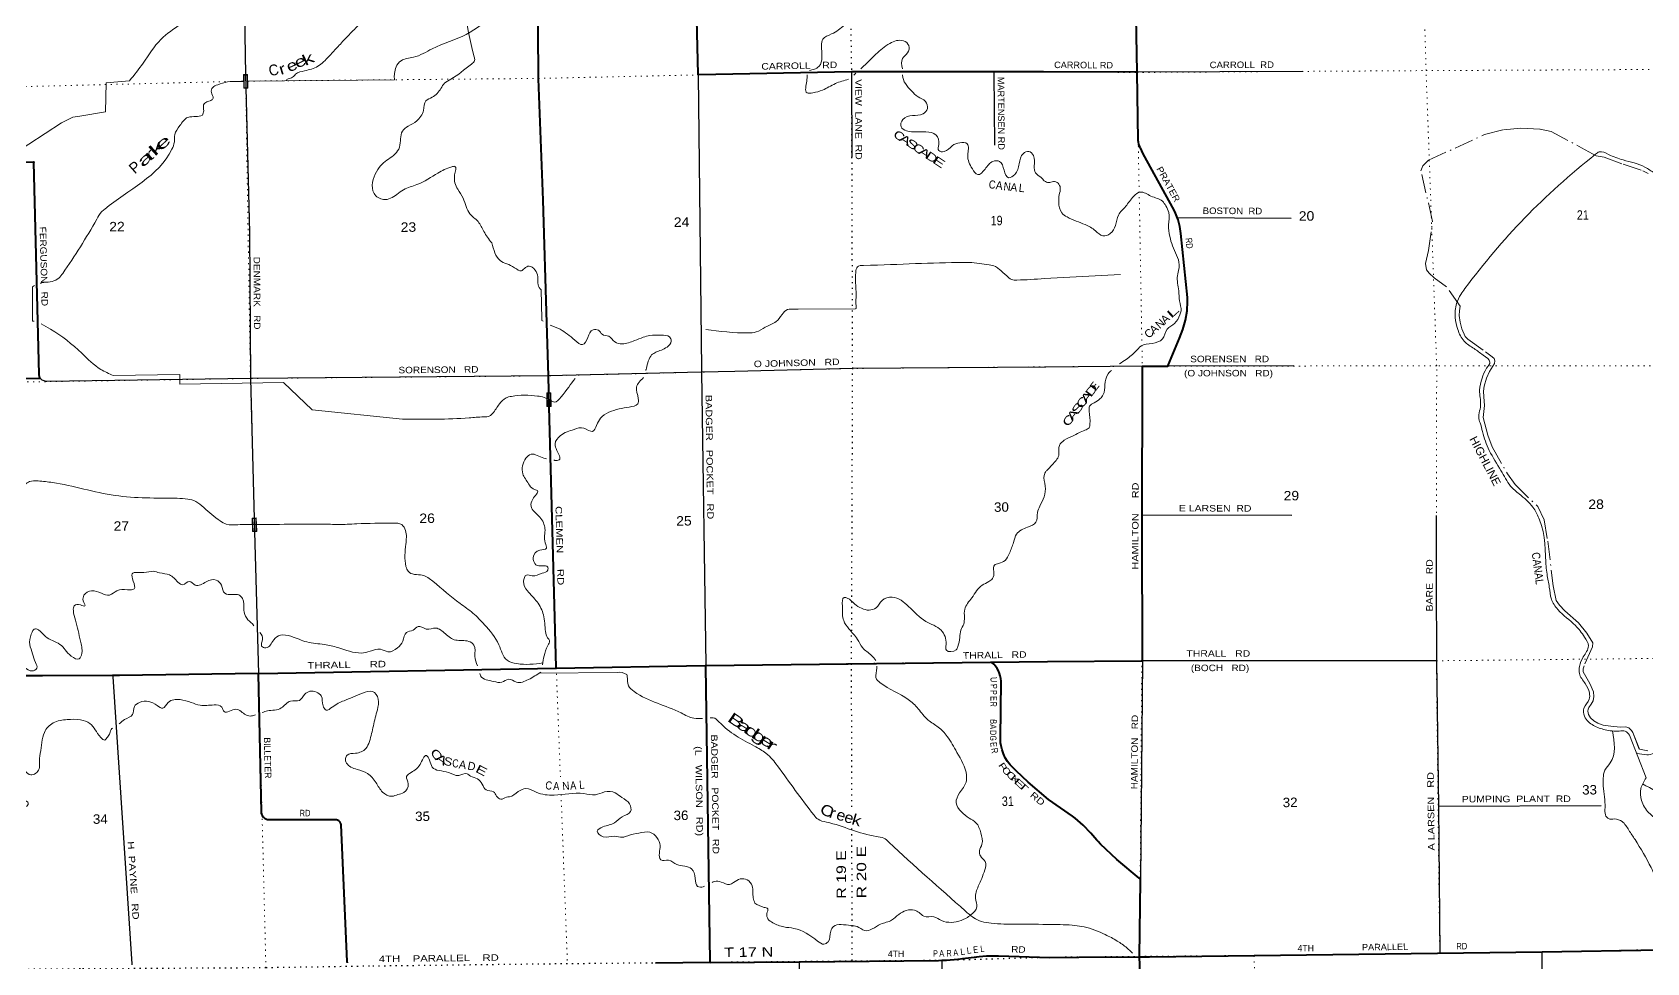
# Model space of a CAD drawing. Header units: feet. Extents: x -6 to 252658, y -374658 to -170635.
# Drawn here: x 138104 to 167890, y -215061 to -197890 of the extents above; entities that cross this region are included whole.
import ezdxf
from ezdxf.enums import TextEntityAlignment as Align

# ---------------------------------------------------------------- set-up
doc = ezdxf.new("R2010")
doc.units = ezdxf.units.FT
doc.header["$LTSCALE"] = 70
doc.linetypes.add('DOT_DASHED', pattern=[7.7, 5, -1.2, 0.3, -1.2])
doc.linetypes.add('DOTTED', pattern=[1.5, 0.3, -1.2])
for name, color, linetype, lineweight in [('26', 7, 'Continuous', 40), ('27', 7, 'Continuous', 13), ('29', 7, 'Continuous', 25), ('30', 7, 'Continuous', 13), ('31', 7, 'Continuous', 13), ('39', 7, 'Continuous', 13), ('44', 7, 'DOT_DASHED', 13), ('6', 7, 'DOTTED', 25), ('61', 7, 'Continuous', 13), ('7', 7, 'DOTTED', 13)]:
    doc.layers.add(name, color=color, linetype=linetype, lineweight=lineweight)
doc.layers.add('41', color=7, linetype='Continuous')

msp = doc.modelspace()

# ---------------------------------------------------------------- linework, layer by layer
at = {"layer": '26'}
msp.add_line((137731.94, -200295.75), (138123.68, -200279.94), dxfattribs=at)
for points in [[(156763.23, -198620.48), (155844.1, -198622.83), (153222.04, -198617.45), (153216.11, -198617.58), (150401.24, -198676.83), (150391.26, -198677.04), (150390.99, -198666.18), (150288.07, -194626.61)], [(158485.75, -198627.5), (158424.56, -195232.56)], [(147640.43, -204799.33), (147625, -204227.24), (147598.64, -203249.5), (147529.71, -200990.63), (147442, -198749.81), (147429.15, -196926.22)], [(158485.75, -198627.5), (158460.97, -198627.6), (156763.23, -198620.48)], [(158586.52, -209489.55), (158586.48, -209466.63), (158582.97, -207061.88), (158585.2, -204052.12), (159057.08, -204049.89), (159269.64, -203536.35), (159333.37, -203373.57), (159379.74, -203205.02), (159408.24, -203032.55), (159418.55, -202858.04), (159417.4, -202783.97), (159297.01, -201605.25), (159277.65, -201475.58), (159244.84, -201348.65), (159198.94, -201225.84), (159174, -201171.99), (158601.35, -200130.5), (158547.86, -200024.75), (158544.05, -200017.56), (158530.04, -199986.42), (158519.37, -199953.99), (158512.14, -199920.63), (158508.44, -199886.69), (158485.75, -198627.5)], [(138123.68, -200279.94), (138126.37, -200280.18), (138128.81, -200281.29), (138131.92, -200283.96), (138133.7, -200287.74), (138134.9, -200292.04)], [(138249.86, -204274.42), (138246.45, -204269.2), (138241.72, -204259.99), (138237.98, -204250.34), (138235.27, -204240.36), (138235.18, -204239.81), (138233.04, -204219.69), (138232.54, -204199.81), (138134.9, -200292.04)], [(136974.67, -209670.31), (136974.47, -209650.76), (136934.58, -205712.08), (136926.84, -204428.68), (136926.71, -204415.31), (136928.02, -204401.09), (136930.8, -204387.08), (136935.04, -204373.45), (136940.67, -204360.32), (136947.65, -204347.86), (136955.9, -204336.2), (136965.31, -204325.46), (136975.8, -204315.77), (136987.24, -204307.22), (136999.52, -204299.92), (137012.48, -204293.94), (137026.01, -204289.35), (137039.94, -204286.2), (137054.12, -204284.52), (138249.86, -204274.42)], [(147770.59, -209625.9), (147770.04, -209605.43), (147640.43, -204799.33)], [(142279.95, -209726.2), (142268.38, -209726.37), (139715.8, -209762.63), (139586.35, -209763.16), (138293.18, -209768.49), (137420.34, -209767.31), (137342.84, -209761.31), (137261.95, -209747.97), (137223.85, -209741.69), (137107.56, -209709.75), (136974.67, -209670.31)], [(142279.95, -209726.2), (142288.38, -209726.05), (147769.35, -209625.92), (147770.59, -209625.9)], [(147770.59, -209625.9), (150519.16, -209577.64), (150529.09, -209577.47)], [(150529.09, -209577.47), (150539.16, -209577.29), (151055.11, -209568.23), (156835.3, -209499.99)], [(150611.36, -215057.62), (150611.02, -215035.21), (150529.31, -209592.34), (150529.09, -209577.47)], [(156855.57, -212045.79), (156480.72, -211725.67), (156255.17, -211518.92), (156201.13, -211467.23), (156146.39, -211409.8), (156097.95, -211346.97), (156056.35, -211279.42), (156022.03, -211207.89), (155995.38, -211133.17), (155976.69, -211056.07), (155968.83, -211004.43), (155967.93, -210916.46), (155976.76, -209867.81), (155972.46, -209817.87), (155962.95, -209768.65), (155948.36, -209720.69), (155928.83, -209674.52), (155904.59, -209630.65), (155875.89, -209589.55), (155843.05, -209551.68), (155806.43, -209517.45), (155804.35, -209515.71)], [(156835.3, -209499.99), (158561.52, -209489.68), (158586.52, -209489.55)], [(143918.27, -215063.89), (143916.66, -215055.32), (143915.96, -215046.63), (143916.17, -215037.92), (143802.45, -212517.85), (143801.4, -212507.6), (143799.28, -212497.52), (143796.13, -212487.72), (143791.96, -212478.3), (143786.84, -212469.37), (143780.81, -212461.02), (143773.94, -212453.35), (143766.3, -212446.44), (143757.98, -212440.36), (143749.08, -212435.19), (143739.68, -212430.98), (143729.9, -212427.77), (143719.83, -212425.6), (143709.59, -212424.5), (143705.89, -212424.37), (142472.97, -212426.81), (142457.6, -212425.12), (142442.49, -212421.84), (142427.8, -212417), (142413.7, -212410.64), (142400.34, -212402.85), (142387.87, -212393.71), (142376.43, -212383.31), (142366.13, -212371.77), (142357.1, -212359.22), (142349.43, -212345.79), (142343.2, -212331.64), (142338.49, -212316.91), (142335.34, -212301.77), (142333.79, -212286.38), (142333.62, -212279.09), (142278.6, -209737.85), (142279.95, -209726.2)], [(158531.83, -214949.97), (158531.66, -214945.49), (158547.92, -213550.21), (158548.23, -213523.49), (158523.21, -213502.28), (158111.32, -213153.05), (157814.8, -212873.99), (157766.56, -212822.66), (157742.42, -212797.87), (157631.63, -212671.66), (157494.25, -212525.12), (157342.3, -212393.75), (157292.64, -212356.45), (156855.57, -212045.79)], [(150611.36, -215057.62), (152251.16, -215042.85), (152273.37, -215042.65), (154824.93, -215016.8), (154882.94, -215016.33), (154970.6, -215015.63), (155180.98, -214997.93), (155275.18, -214982.74), (155530.27, -214948.97), (155571.84, -214943.78), (155709.85, -214932.48), (155928.57, -214933.31), (156874.67, -214962.38)], [(156875.63, -214962.24), (157413.87, -214960.54), (158529.42, -214949.96), (158531.83, -214949.97)], [(158531.83, -214949.97), (158717.95, -214951.07), (165963.74, -214862.57), (168143.45, -214824.42), (169624.15, -214798.51), (170189.18, -214798.24)], [(158855.89, -216377.98), (158823.97, -216350.91), (158762.51, -216286.58), (158708.1, -216216.18), (158661.35, -216140.47), (158653.84, -216126.44), (158610.49, -216008.34), (158577.94, -215880.59), (158559.71, -215695.18), (158531.83, -214949.97)], [(150611.36, -215057.62), (149599.29, -215066.74)]]:
    msp.add_lwpolyline(points, dxfattribs=at)
at = {"layer": '29'}
for p, q in [((161541.57, -198615.6), (158485.97, -198627.5)), ((159236.72, -201310.54), (161326.94, -201322.21)), ((156800.7, -204068.29), (153233.92, -204094.17)), ((158586.3, -204052.49), (156800.7, -204068.29)), ((161382.15, -204048.59), (159057.08, -204049.89)), ((161344.24, -206806.89), (158581.9, -206801.31)), ((164044.92, -212173.04), (167050.8, -212160.94)), ((165953.56, -214863.99), (166011.13, -220330.65))]:
    msp.add_line(p, q, dxfattribs=at)
for points in [[(141966.03, -193312.31), (141965.41, -193335.29), (141991.71, -196015.6), (141993.07, -196091), (142039.51, -198670.06)], [(142039.51, -198670.06), (142114.23, -201584.94), (142127.7, -204278.16), (142127.81, -204282.19), (142206.1, -207105.06)], [(153216.11, -198617.58), (153216.18, -198638.56), (153221.36, -200193.93)], [(155844.1, -198622.83), (155844.25, -198642.71), (155853.91, -199971.08)], [(150391.24, -198676.18), (150391.36, -198681), (150450.91, -204107.37), (150451.73, -204164.41)], [(138374.91, -204335.5), (138356.67, -204333.91), (138338.69, -204330.42), (138321.17, -204325.07), (138304.31, -204317.92), (138288.29, -204309.05), (138273.29, -204298.55), (138250.81, -204275.35), (138249.04, -204273.62)], [(142127.81, -204282.19), (142127.74, -204282.19), (138374.91, -204335.5)], [(150451.73, -204164.41), (147628.86, -204227.2), (147625, -204227.24), (142127.81, -204282.19)], [(153233.92, -204094.17), (151065.31, -204150.76), (150451.73, -204164.41)], [(150451.73, -204164.41), (150528.88, -209563.74), (150529.09, -209577.47), (150529.16, -209582.34)], [(164006.8, -206807.25), (164005.64, -208014.45), (164011.42, -209491.97), (164045.33, -212177), (164073.7, -214884.87)], [(142206.74, -207106.55), (142279.95, -209726.2), (142280.1, -209731.75)], [(164009.47, -209488.51), (158586.52, -209489.55), (158548.14, -213519.17)], [(139586.35, -209763.16), (139587.84, -209785.61), (139940.16, -215078.31), (139942.71, -215100.38)], [(152251.16, -215042.85), (152251.35, -215062.65), (152279.05, -217953.19)], [(154882.94, -215016.33), (154883.41, -215044.11), (154928.49, -217684.29), (154973.75, -220334.95)]]:
    msp.add_lwpolyline(points, dxfattribs=at)
at = {"layer": '31'}
for p, q in [((142077.07, -198670.74), (142080.41, -198920.72)), ((142080.41, -198920.72), (142005.41, -198921.72)), ((142236.24, -206853.54), (142244.56, -207103.4)), ((142244.56, -207103.4), (142169.61, -207105.9))]:
    msp.add_line(p, q, dxfattribs=at)
for points in [[(142005.41, -198921.72), (142002.07, -198671.75), (142077.07, -198670.74)], [(142169.61, -207105.9), (142161.28, -206856.04), (142236.24, -206853.54)]]:
    msp.add_lwpolyline(points, dxfattribs=at)
for points in [[(142013.29, -198913.61), (142010.17, -198679.63), (142069.18, -198678.84), (142072.3, -198912.83)], [(142177.33, -207097.63), (142169.54, -206863.76), (142228.51, -206861.8), (142236.29, -207095.67)]]:
    msp.add_lwpolyline(points, close=True, dxfattribs=at)
at = {"layer": '39'}
for p, q in [((153259.74, -198680.06), (153299.69, -198644.88)), ((141999.94, -198796.22), (141916.66, -198797)), ((158183.16, -202358.44), (156777.09, -202435.62)), ((138142.99, -202560.79), (138105.26, -202585.32)), ((138105.26, -202585.32), (138105.26, -203218.74)), ((147493.33, -202646.05), (147506.47, -203179.48)), ((153294.96, -202990.89), (152233.87, -202999.97)), ((138105.26, -203218.74), (138141.61, -203222.3)), ((147460.8, -209718.33), (148893.14, -209703.37)), ((167572.21, -210858.33), (167877.54, -211648.02))]:
    msp.add_line(p, q, dxfattribs=at)
for points in [[(139898.17, -198783.7), (139465.94, -198824.41), (139453.29, -199357.98), (138983.24, -199439.34), (138854.65, -199458.79), (138644.43, -199563.63), (137738.9, -200154.76), (137612.71, -200212.44), (137609.46, -200264.15)], [(144779.83, -198695.67), (144788.49, -198770.04), (142083.06, -198795.44)], [(139596.82, -204224.45), (140828.63, -204207.34), (140828.63, -204386.98), (142740.23, -204354.35), (143266.59, -204860.19), (144934.51, -205028.1)]]:
    msp.add_lwpolyline(points, dxfattribs=at)
for centre, radius, start, end in [((147539.42, -203191.47), 35.04, 159.99951, 249.9901), ((148934.7, -209938.9), 239.18, 54.22879, 100.00655)]:
    msp.add_arc(centre, radius, start, end, dxfattribs=at)
for points in [[(146102.11, -196157.41), (146091.94, -196213.36), (145964.42, -196337.47), (145747.44, -196371.93), (145647.33, -196421.27), (145601.55, -196470.06), (145542.81, -196432.42), (145504.68, -196442.88), (145495.49, -196527.52), (145433.69, -196584.53), (145325.14, -196595.72), (145283.66, -196672.64), (145286.36, -196739.04), (145224.39, -196779.94), (145188.88, -196848.75), (145141.1, -196899.57), (145034.29, -196884.57), (145011.05, -196973.38), (144959.01, -197000.09), (144849.12, -197077.72), (144774.51, -197062.39), (144716.74, -197119.36), (144691.49, -197208.19), (144631.84, -197279.26), (144535.51, -197304.41), (144433.55, -197369.89), (144390.23, -197462.93), (144201.29, -197680.28), (144045.93, -197836.89), (143892.58, -197993.48), (143725.42, -198176.38), (143576.16, -198338.96), (143372.72, -198516.2), (143128.09, -198601.27), (142959.71, -198665.41), (142905.92, -198718.31), (142827.73, -198747.3), (142801.72, -198761.66), (142789.91, -198787.95)], [(145585.67, -196147.01), (145650.96, -196185.72), (145681.37, -196207.55), (145796.39, -196238.56), (145858.17, -196376.82), (145948.52, -197142.83), (146052.48, -197469.86), (146256.59, -198341.38), (146265.34, -198409.73), (146205.66, -198476.78), (145826.18, -198756.49), (145708.21, -198830.18), (145642.78, -198925.47), (145481.44, -199088.18), (145367.45, -199157.8), (145320.93, -199331.4), (145196.15, -199525.93), (145038.18, -199624.19), (144932.45, -199713.86), (144879.11, -200008.31), (144793.91, -200138.02), (144558.34, -200321.63), (144455.15, -200463.61), (144382.7, -200659.62), (144408.93, -200862.66), (144585.17, -200977.58), (144831.72, -200882.43), (144955.6, -200796.6), (145200.13, -200701.47), (145588.34, -200488.1), (145842.72, -200372.74), (145898.98, -200364.1), (145896.56, -200521.14), (145953.6, -200786.26), (146051.92, -200954.33), (146177.6, -201240.89), (146327.98, -201384.26), (146434.48, -201566.34), (146579.48, -201774.19)], [(141941.09, -196659.54), (141855.45, -196748.42), (141402.62, -197332.85), (141257.12, -197469.23), (141069.03, -197573.84), (140841.3, -197737.24), (140475.97, -198022.84), (140150.41, -198459.01), (139898.17, -198783.7)], [(147476.47, -196769.37), (147272.58, -196941.9), (146924.85, -197374.27), (146657.14, -197564.25), (146111.5, -197928.21), (145484.37, -198194.38), (145135.83, -198350.98), (144907.09, -198415.75), (144815.66, -198527.41), (144788.77, -198652.5), (144779.83, -198695.67)], [(153088.51, -197761.3), (152850.68, -197920.78), (152688.69, -198019.08), (152665.76, -198138.08), (152617.33, -198519.04), (152533.36, -198572.25), (152444.45, -198595.56)], [(153390.19, -198565.2), (153408.48, -198549.09), (153667.48, -198294.78), (153925.02, -198094.84), (154176.08, -198047.95), (154275.58, -198135.49), (154252.8, -198268.59), (154159.32, -198376.24), (154156.44, -198561.87)], [(172891.73, -199206.93), (172707.51, -199287.65), (172594.23, -199240.68), (172457.77, -199107.4), (172336.46, -199062.54), (172170.29, -199137.01), (172065.73, -199146.31), (171954.46, -199099.31), (171303.39, -198686.25), (171123.47, -198621.95), (170946.49, -198634.13), (170784.74, -198742.78), (170631.82, -198915.75), (170416.34, -199075.38), (170071.82, -199216.41), (169956.1, -199302.36), (169864.96, -199424.26), (169772.16, -199574.37), (169702.8, -199665.81), (169628.81, -199706.96), (168576.35, -200065.85), (168482.7, -200145.49), (168457.76, -200248.48), (168397.37, -200416.33), (168309.61, -200483.82), (168189.1, -200505.39), (168033.79, -200479.06), (167857.47, -200378.47), (167455.33, -200246.35), (167184.39, -200144.88), (167012.75, -200098.6), (166946.81, -200139.66), (164536.9, -202620.9), (164461.7, -202728.52), (164381.18, -202896.6), (164358.1, -203154.61), (164405.02, -203375.54), (164520.33, -203591.63), (164707.15, -203728.33), (164871.64, -203849.2), (164997.96, -203976.56), (164936.92, -204090.04), (164852.57, -204274.28), (164804.88, -204494.33), (164824.3, -204771.96), (164799.45, -205050.13), (164816.1, -205096.24), (164860.32, -205258.81), (164985.26, -205607.68), (165201.06, -205979.62), (165379.58, -206263.41), (165536.33, -206410.55), (165790.86, -206655.17), (165899.96, -206857.24), (165949.88, -206991.55), (166051.23, -207892.41), (166092.31, -208129.52), (166131.16, -208348.53), (166250.23, -208542.42), (166573.79, -208836.57), (166743.41, -209049.99), (166813.82, -209214.26), (166719.62, -209416.74), (166649.26, -209592.76), (166646.78, -209721.65), (166755.71, -209909.63), (166832.25, -210081.88), (166827.61, -210198.72), (166730.94, -210362.97), (166740.77, -210511.85), (166907.87, -210683.02), (167122.17, -210761.01), (167382.13, -210786.1), (167492.85, -210786.79), (167572.21, -210858.33)], [(141916.66, -198797), (141707.46, -198805.21), (141524.9, -198859.44), (141432.86, -198910.71), (141407.63, -199001.56), (141442.88, -199103.86), (141401.08, -199148.57), (141326.9, -199175.51), (141265.08, -199230.5), (141266.17, -199337.18), (141244.91, -199421.94)], [(152402.87, -198676.29), (152392.73, -198791.1), (152398.95, -199006.43), (152503.6, -199007.36), (152684.2, -198957.17), (152920.43, -198837.97), (153162.69, -198757.57)], [(154160.43, -198675.69), (154160.46, -198684.22), (154324.39, -198972.39), (154446.23, -199079.82), (154581.95, -199166.99), (154619.51, -199297.44), (154540.01, -199394.89), (154341.12, -199427.15), (154166.81, -199501.42), (154131.97, -199636.65), (154235.33, -199708.05), (154591.7, -199726.5), (154777.45, -199786.97), (154827.51, -199959.57), (154828.69, -200074.3), (154927.47, -200091.39), (155075.29, -199985.18), (155217.57, -199927.35), (155350.6, -199948.11), (155362.82, -200159.35), (155447.91, -200412.1), (155547.6, -200517.75), (155681.4, -200417.73), (155828.83, -200273.28), (155949.56, -200272.03), (156033.74, -200436.22), (156117.66, -200574.25), (156229.74, -200514.71), (156312.25, -200318.6), (156388.75, -200124.56), (156489, -200089.3), (156576.31, -200164.89), (156590.36, -200357.99), (156613.81, -200486.58), (156719.32, -200572.04), (156773.65, -200633.54)], [(141244.91, -199421.94), (141122.39, -199445.36), (140973.64, -199460.99), (140826.29, -199613.49), (140731.4, -199779.54), (140724.71, -199912.46), (140679.83, -200049.81), (139439.45, -201151.68), (139381.63, -201204.62), (139292.47, -201340.41), (138664.79, -202339.32), (138593.24, -202426.62), (138471.11, -202488.27), (138316.37, -202507.99), (138249.9, -202521.6)], [(156777.49, -200636.1), (156852.5, -200662.81), (156942.85, -200643.61), (157029.78, -200674.79), (157071.09, -200762.89), (157050.47, -200889.99), (157042.02, -201025), (157098.72, -201221.65), (157196.23, -201297), (157530.07, -201440), (157720.65, -201554.51), (157854.61, -201647.55), (157993, -201605.63), (158087.84, -201457.51), (158141.91, -201265.58), (158276.81, -201100.87), (158421.59, -200919.94), (158545.43, -200839.93), (158743.55, -200912.07), (158954.04, -201008.22), (159019.81, -201095), (159071.29, -201218.25), (159067.97, -201445.82), (159090.65, -201658.98), (159141.04, -201833.56), (159217.23, -202002.17), (159264.23, -202180.78), (159259.53, -202255.99), (159232.15, -202382.17), (159235.8, -202519.04), (159255.62, -202661.77), (159269.91, -202846.84), (159298.29, -203031.75), (159278.33, -203102.05), (159178.27, -203262.73), (159042.69, -203371.06), (158954.24, -203549.31), (158768.04, -203632.07), (158559.28, -203680.88), (158465.8, -203774.61), (158284.44, -203925.78), (158160.9, -204008.79)], [(146579.48, -201774.19), (146735.76, -202100.68), (147002.76, -202234.8), (147128.13, -202293.89), (147183.99, -202247.01), (147272.09, -202203.83), (147377.44, -202273.19), (147431.08, -202401.46), (147434.61, -202550.39), (147493.33, -202646.05)], [(153285.98, -202990.97), (153294.96, -202990.89), (153303.04, -202938.38), (153303.04, -202792.96), (153296.09, -202314.52), (153327.3, -202217.57), (153439.73, -202192.25), (155290.49, -202136.84), (155393.13, -202137.79), (155757.81, -202182.32), (155872.81, -202211.32), (155943.77, -202262.93), (156081.87, -202386.3), (156169.07, -202451.82), (156267.79, -202462.88), (156777.09, -202435.62)], [(150532.1, -203375.94), (151309.36, -203438.22), (151462.11, -203420.53), (151628.25, -203334.26), (151826.4, -203229.55), (151937.76, -203099.56), (152037.44, -203007.95), (152180.24, -203000.43), (152233.87, -202999.97)], [(138265.86, -203273.39), (138441.89, -203368.24), (139015.93, -203813.2), (139369.12, -204111.49), (139596.82, -204224.45)], [(147659.18, -203297.75), (147841.45, -203371.49), (148115.19, -203573.98), (148254.85, -203653.05), (148352.1, -203521.2), (148451.29, -203381.28), (148549.98, -203390.32), (148617.14, -203464.1), (148742.29, -203501.05), (148849.96, -203600.58), (148987.19, -203639.42), (149216, -203580.69), (149376.35, -203518.64), (149498.73, -203483.15), (149703.97, -203481.02), (149859.23, -203511.62), (149892.23, -203589.78), (149814.87, -203699.29), (149610.58, -203794), (149469.37, -203956.5), (149423.58, -204121.93), (149424.29, -204111.96)], [(147674.89, -204688.6), (147732.43, -204713.26), (147862.27, -204619.32), (148117.08, -204277.55)], [(149381.57, -204262.18), (149250.93, -204437.85), (149285.3, -204650.87), (149274.22, -204747.61), (149117.85, -204805.59), (148931.08, -204841.75), (148586.68, -205010.38), (148515.61, -205143.98), (148440.28, -205255.47), (148282.7, -205194.7), (148099.82, -205218.74), (147849.44, -205332.05), (147748.39, -205486.08), (147781.82, -205606.51), (147823.85, -205781.21), (147743.45, -205790.09), (147728.72, -205787.19)], [(158012.15, -204129.2), (157951.49, -204193.53), (157893.54, -204397.59), (157861.47, -204577.17), (157805.99, -204650.32), (157696.21, -204728.15), (157610.39, -204789.58), (157603.43, -204880.27), (157618.39, -205121.72), (157601.07, -205188.37), (157525.15, -205235.59), (157304.92, -205334.87), (157144.9, -205419.33), (157053.46, -205515.06), (157042.29, -205591.7), (157041.58, -205700.44), (156994.34, -205789.6), (156922.85, -205871), (156813.18, -205985.61)], [(144934.51, -205028.1), (146163.8, -205005.3), (146431.27, -204988.43), (146545.79, -204971.14), (146595.64, -204926.34), (146724.62, -204747.86), (146844.23, -204637.92), (146944.55, -204608.7), (147427.45, -204603.7), (147548.45, -204628.61), (147674.89, -204688.6)], [(147592.46, -205760.31), (147539.8, -205749.93), (147305.63, -205677.88), (147211.78, -205749.3), (147154.35, -206035.74), (147260.89, -206221.84), (147346.39, -206317.58), (147423.18, -206348.99), (147336.25, -206506.9), (147305.38, -206636.05), (147468.45, -206839.69), (147563.16, -207050.07), (147567.85, -207311.71), (147589.01, -207412.14), (147468.63, -207447.61), (147347.27, -207583.73), (147396.92, -207716.07), (147513.85, -207737.01), (147612.69, -207760.14), (147613.27, -207816.49), (147511.23, -207873.92), (147328.58, -207920.09), (147221.79, -207907.11), (147168.64, -208022.4), (147238.86, -208198.81), (147418.01, -208400.27), (147535.17, -208640.61), (147572.55, -208950.22), (147611.95, -209064.55), (147646.67, -209114.52), (147613.44, -209209.47), (147546.96, -209399.38), (147516.2, -209562.62)], [(156806.48, -205992.29), (156771.53, -206066.93), (156791.66, -206263.99), (156771.56, -206463.48), (156690.82, -206635.42), (156651.77, -206752.58), (156619.4, -206932.07), (156467.38, -207022.22), (156265.46, -207151.13), (156206.66, -207304.72), (156132.24, -207504.78), (156051.08, -207636.46), (155930.91, -207692.06), (155854.76, -207723.04), (155843.88, -207839.91), (155819.09, -207973.02), (155753.24, -208028.05), (155627.16, -208095.79), (155438.34, -208325.21), (155307.7, -208537.93), (155301.22, -208690.98), (155288.35, -208809.88), (155237.17, -208921.12), (155216.43, -209058.22), (155182.29, -209225.44), (155148.7, -209284.25), (154969.58, -209292.65), (154963.98, -209186.23), (154870.94, -208922.91), (154591.58, -208760.74), (154272.86, -208488.26), (153971.25, -208314.24), (153782.73, -208376.59), (153671.41, -208510.6), (153543.07, -208554.2), (153403.86, -208519.41), (153278.31, -208442.2), (153140.33, -208330.91), (153083.89, -208321.43), (153049.28, -208478.8), (153074.17, -208748.28), (153170.28, -208898.26), (153329.25, -209093.88), (153423.37, -209245.89), (153587.85, -209391.13), (153669.16, -209483.76)], [(137329.41, -207056.3), (137392.96, -207054.81), (137431.09, -207044.35), (137464.8, -206995.69), (137856.87, -206373.64), (137974.17, -206233.53), (138052.12, -206182.4), (138210.98, -206170.69), (138476.9, -206200.14), (139630.38, -206437.79), (140775.93, -206490.34), (140975.29, -206504.38), (141120.64, -206549.17), (141266.68, -206662.4), (141571.03, -206906.84), (141682.31, -206966.07), (141895.74, -206977.95), (142242.34, -206976.4)], [(142240.96, -206976.41), (143604.5, -206970.31), (143912.45, -206970.31), (144091.01, -206961.24), (144767.01, -206948.2), (144920.22, -206974.79), (144989.75, -207082.78), (144995.63, -207337.07), (144998.55, -207746.97), (145037.71, -207837.14), (145153, -207894.33), (145300.05, -207908.91), (145494.38, -208021.63), (145997.65, -208433.1), (146234.9, -208609.8), (146446.36, -208823), (146711.74, -209192.65), (146863.57, -209476.92), (147041.31, -209541.5), (147522.94, -209528.94)], [(142192.92, -208841.84), (142164.01, -208809), (142060.28, -208701.37), (142008.45, -208552.95), (141984.15, -208341.84), (141913.03, -208274.13), (141802.26, -208265.21), (141655.13, -208242.58), (141595.28, -208096.26), (141495.67, -207998.65), (141314.89, -208030.72), (141110.26, -208091.22), (141000.9, -208023.91), (140882.81, -208085.52), (140791.75, -208036.14), (140635.45, -207904.9), (140451.92, -207864.53), (140338.95, -207837.52), (140160.08, -207859.51), (139949.02, -207881.82), (139966.49, -208016.51), (139982.08, -208163.3), (139861.5, -208178.64), (139666.49, -208196.76), (139526.43, -208274.71), (139379.19, -208242.01), (139197.63, -208197.6), (139057.61, -208279.57), (139044.55, -208380.35), (139075.72, -208476.65), (138993.02, -208457.38), (138878.47, -208472.65), (138861.27, -208561.4), (138903.37, -208742.14), (138991.79, -209123.68), (139018.26, -209350.88), (138971.02, -209454.03), (138823.6, -209403.22), (138614.11, -209185.97), (138347.01, -209041.79), (138218.97, -208918.32), (138164.42, -208896.74), (138084.96, -208998.21), (138058.73, -209187.7), (138108.77, -209358.29), (138160.74, -209520.8), (138187.99, -209627.21), (138099.95, -209676.43), (137968.49, -209611.36), (137813.92, -209451.93), (137638.61, -209232.32), (137034.54, -208700.48)], [(167713.94, -211192.16), (167890.57, -211223.01), (168019.04, -211193.29), (168144.56, -211085.07), (168341.31, -211042.45), (169026.62, -211120.86), (169308.34, -211113.47), (169616.21, -211105.77), (169921.81, -211075.95), (170135, -211061.32), (170291.29, -211170.2), (170469.93, -211127.8), (170763.88, -210965.22), (171054.14, -210830.88), (171360.14, -210666.15), (171701.5, -210597.64), (172002.22, -210664.53), (172257.15, -210605.1), (172483.22, -210489.65), (172537.26, -210295.7), (172601.8, -210137.88), (172833.52, -209990.14), (173075.38, -209848.32), (173267.58, -209761.46), (173501.24, -209607.65), (173687.79, -209553.07), (173894.99, -209542.55), (174095.28, -209459.62), (174204.02, -209295.22), (174312.16, -209080.5), (174512.12, -208969.38), (174715.22, -208952.86), (174813.07, -208887.26), (174868.07, -208773.85), (175000.32, -208723.94), (175151.68, -208756.37), (175414.26, -208664.64), (175613.93, -208529.36), (175846.43, -208446.05), (176054.45, -208503.97), (176216.43, -208415.45), (176355.65, -208274.86), (176492.55, -208277.25), (177270.23, -208336.43), (177420, -208405.12), (177557.6, -208465.9), (177842.91, -208422.22), (178060.88, -208302.84)], [(146316.23, -209579.84), (146271.2, -209404.55), (146253.01, -209199.41), (146155.7, -209129.97), (145916, -209106.28), (145725.66, -208991.5), (145547.49, -208884.65), (145372.6, -208902.57), (145221.2, -208855.82), (145129.3, -208921.19), (145009.05, -208968.73), (144940.21, -209124.45), (144842.89, -209250.26), (144664.54, -209322.56), (144527.22, -209275.67), (144336.44, -209313.88), (144175.78, -209345.74), (143742.09, -209243.55), (143491.99, -209187.77), (143171.55, -209140.76), (142876.69, -209037.13), (142681.29, -209017.01), (142557.42, -209104.85), (142414.01, -209249.26), (142335.19, -209215.86), (142354.1, -209096.89), (142304.49, -208968.58), (142303.67, -208967.64)], [(153683.56, -209587.03), (153686.84, -209625.63), (153668.49, -209798.93), (153747.95, -209894.73), (154264.23, -210201.39), (154449.13, -210374.61), (154630.35, -210582.08), (154818.83, -210712.98), (154985.6, -210884.37), (155161.66, -211178.45), (155341.06, -211601.33), (155332.28, -211726.23), (155213.59, -211926.74), (155149.05, -212108.58), (155245.35, -212276.67), (155389.4, -212391.93), (155515.04, -212477.19), (155605.51, -212665.47), (155625.72, -212870.58), (155580.73, -212997.87), (155597.78, -213090.29), (155685.37, -213194.06), (155676.9, -213349.14), (155557.23, -213650.32), (155507.16, -213870.25), (155532.95, -214031.02), (155421.76, -214177.11), (155239.68, -214279.64), (154879.5, -214281.36), (154737.93, -214212.37), (154554.72, -214204.21), (154465.47, -214134.68), (154378.48, -214089.28), (154089.52, -214168.77), (153957.81, -214276.82), (153755.31, -214349.37), (153458.69, -214467.19), (153321.08, -214392.12), (153204.2, -214375.22), (152884.42, -214392.62), (152834.98, -214477.68), (152786.67, -214673.44), (152710.67, -214718.51), (152593.37, -214661.35), (152154.29, -214426.35), (151970.9, -214400.07), (151766.85, -214321.67), (151677.6, -214252.14), (151658.48, -214153.7), (151673.69, -214066.99), (151604.99, -214039.52), (151435.15, -213960.76)], [(147484.76, -209698.87), (147257.62, -209835.17), (147034.73, -209881.77), (146889.3, -209828.92), (146765.11, -209884.56), (146618.06, -209869.98), (146375.52, -209765.8), (146359.64, -209722.07)], [(149074.51, -209744.85), (149080.18, -209776.02), (149102.07, -209948.91), (149207.81, -210056.52), (150075.14, -210452.14), (150311.59, -210550.34), (150466.34, -210552.99)], [(141033.83, -210257.97), (140830.05, -210205.73), (140611.24, -210258.33), (140511.69, -210362.02), (140406.54, -210312.78), (140254.87, -210239.88), (140083.99, -210255.74), (139988.19, -210333.22), (139953.5, -210482.54), (139807.5, -210570.61), (139708.74, -210654.42)], [(142223.32, -210483.36), (142151.19, -210506.07), (142044.36, -210489.06), (141862.16, -210382.25), (141643.27, -210426.79), (141600.19, -210346.71), (141458.89, -210303.89), (141199.35, -210308.6), (141033.83, -210257.97)], [(150508.71, -213646.75), (150484.26, -213658.6), (150379.55, -213651.63), (150333.78, -213505.16), (150267.58, -213328.7), (150140.3, -213279.7), (149997.11, -213248.97), (149841.36, -213170.07), (149700.4, -213161.46), (149672.97, -213036.94), (149687.65, -212897.9), (149500.02, -212654.26), (149294.91, -212668.46), (149090.15, -212716.88), (148995.87, -212746.04), (148840.73, -212727.52), (148637.57, -212735.66), (148527.86, -212634.14), (148631.67, -212552.54), (148844.25, -212481.9), (148987.97, -212367.68), (149141.91, -212269.46), (149124.38, -212128.74), (148982.33, -212013.46), (148858.67, -211924.15), (148661.32, -211910.09), (148492.79, -211960.15), (148279.26, -211938.21), (147730.21, -211968.05), (147401.64, -211913.08), (147211.78, -211844.6), (147069.5, -211902.43), (146907.48, -211998.72), (146851.21, -212005.34), (146746.97, -212044.67), (146669.91, -211987.09), (146614.74, -211905.13), (146477.57, -211872.33), (146406.07, -211768.4), (146318.5, -211666.65), (146189.19, -211615.65), (146124.58, -211573.48), (145971.74, -211603.81), (145782.05, -211551.43), (145481.17, -211449.87), (145431.56, -211321.55), (145374.38, -211239.61), (145257.31, -211401.86), (145063.83, -211568.93), (145010.06, -211623.84), (145041.62, -211758.38), (144958.74, -211918.27), (144848.46, -211957.66), (144738.11, -211988.99), (144568.29, -211912.25), (144445.77, -211738.39), (144291.1, -211568.89), (144097.13, -211492.39), (143900.74, -211375.66), (143883.78, -211291.29), (143913.34, -211230.6), (144067.93, -211194.77), (144258.21, -211108.26), (144325.28, -210976.72), (144396.81, -210690.14), (144470.26, -210395.48), (144486.31, -210194.02), (144382.25, -210054.19), (144193.44, -210088.35), (143856.77, -210224.69), (143636.63, -210343.73), (143526.5, -210397.21), (143469.38, -210321.31), (143435.31, -210138.48), (143223.13, -210052.11), (143131.11, -210105.4), (143033.67, -210219.13), (142870.79, -210230.89), (142697.04, -210359.5), (142442.04, -210414.48), (142347.27, -210442.21)], [(139582.41, -210734.17), (139571.78, -210740.13), (139536.45, -210827.06), (139488.86, -210895.99), (139443.14, -210950.82), (139366.18, -210903.3), (139168.37, -210647.69), (138994.61, -210579.04), (138749.05, -210573.53), (138490.09, -210634.59), (138326.86, -210809.4), (138278.48, -210997.11), (138252.35, -211196.66), (138234.12, -211382.04), (138229.12, -211482.74), (138075.32, -211595.05), (137978.03, -211527.62), (137855.45, -211347.72), (137717.29, -211218.31), (137619.75, -211321.98), (137639.18, -211450.61), (137621.2, -211660.15), (137707.24, -212005.49), (137776.25, -212063.15), (137881.06, -212080.18), (138022.09, -212096.84), (138026.55, -212139.06), (137858.01, -212187.11), (137645.22, -212237.62), (137510.76, -212273.24), (137535.67, -212347.46), (137564.49, -212411.58), (137428.08, -212453.25), (137317.73, -212484.59), (137198.89, -212473.74), (137143.37, -212554.83), (137257.68, -212712.68), (137362.09, -212886.72), (137425.93, -213028.98), (137441.18, -213143.56), (137346.66, -213148.57), (137160.22, -213021.67), (137086.05, -212994.72)], [(150609.21, -210544.34), (150665.64, -210538.62), (150773.08, -210616.01), (151427.65, -211064.16), (151640.28, -211194.81), (151760.19, -211310.32), (151847.86, -211422.14), (152527.32, -212337.04), (152600.54, -212412.78), (152756.03, -212465.52), (153676.35, -212729.75), (153815.54, -212762.52), (153908.85, -212836.04), (155316.36, -214103.72), (155474.63, -214230.91), (155618.19, -214297.86), (155795.62, -214332.26), (156268.47, -214347.77), (156907.6, -214356.25)], [(167261.28, -210779.48), (167216.06, -211374.02), (167119.03, -211508.07), (167086.6, -211657.46), (167092.89, -211846.66), (167117.48, -212051.75), (167119.75, -212240.99), (167137.22, -212355.56), (167184.06, -212401.31), (167296.86, -212408.02), (167434.3, -212454.7), (167561, -212614.27), (167673.79, -212788.11), (167971.85, -213306.06), (168027.76, -213436.27), (168058.15, -213621.15), (168122.44, -213779.46), (168230.72, -213913.07), (168327.31, -214079.04), (168287.43, -214278.86), (168235.62, -214490.9), (168251.76, -214661.86), (168270.09, -214862.34)], [(167877.54, -211648.02), (167783.3, -211846.47), (167794, -212067.84), (167929.55, -212293.75), (168088.6, -212465.02), (168123.95, -212559.23), (168248.02, -212666.48), (168542.07, -213017.36), (168647.9, -213114.76), (168759.15, -213159.74), (169165.75, -213328.05), (169480.33, -213376.65), (169651.36, -213370.59), (169742.55, -213421.85), (169756, -213536.46), (169696.11, -213746.58), (169659.21, -214026.91), (169674.46, -214292.51), (169687.49, -214540.02), (169705.42, -214751.53)], [(167812.06, -211757.79), (168824.17, -212369.66), (168980.32, -212466.46), (169226.38, -212507.82), (170413.03, -212260.09), (170570.25, -212278.35), (170708.12, -212361.27), (170863.85, -212423.85), (171014.34, -212383.8), (171222.71, -212302.78), (171383.96, -212320.99), (171516.24, -212442.24), (171610.94, -212618.3), (171590.47, -212757.48), (171505.44, -212885.35), (171426.06, -213148.06), (171369.96, -213338), (171399.18, -213593.37), (171471.86, -213779.76), (171626.07, -213882.63), (171777.56, -213927.13), (171843.17, -214027.02), (171819.27, -214216.58), (171817.56, -214409.9), (171914.17, -214577.89), (171981.13, -214790.52), (172037.31, -215112.02), (172025.53, -215305.46), (172003.47, -215480.9), (172032.21, -215696.01), (172103.8, -215958.93), (172191.6, -216231.72), (172233.68, -216384.25), (172326.18, -216544.23), (172402.71, -216716.48), (172390.41, -216865.63), (172332.82, -217099.89), (172309.84, -217365.95), (172358.75, -217584.84), (172412.37, -217860.06), (172534.05, -218104.26), (172695.23, -218285.57), (172848.05, -218440.8), (172923.99, -218562.72), (173104.19, -218651.18), (173216.42, -218778.71), (173348.4, -218873.78), (173426.56, -219013.8), (173431.65, -219102.33), (173396.03, -219322.23), (173374.31, -219525.86), (173424.57, -219688.36), (173649.67, -220164.89), (173667.09, -220275.43), (173629.99, -220370.51), (173582.59, -220614.72), (173564.11, -220920.99), (173600.31, -221254.81), (173662.07, -221537.98), (173731.04, -221750.6), (173889.16, -222012.48), (174025.58, -222310.87), (174089.01, -222565.84), (174075.3, -222765.34), (174031.08, -222939.03), (174005.96, -223195.05), (174069.47, -223792.32), (174142.94, -224045.15), (174204.39, -224302.15), (174290.27, -224583.02), (174419.93, -224821.08), (174565.4, -225034.79), (174762.05, -225320.38), (174917.56, -225531.96), (175109.85, -225789.42), (175275.47, -226004.9), (175478.85, -226179.67), (175577.19, -226323.47), (175682.29, -226527.6), (175846.89, -226658.53), (175986.34, -226705.19), (176130.45, -226973.28), (176154.34, -227119.99), (176133.87, -227259.17), (176181.77, -227393.5), (176519.77, -227884.8), (176697.51, -228104.17), (176793.41, -228211.76), (176874.63, -228271.19), (176970.63, -228410.33)], [(151435.15, -213960.76), (151405.99, -213864.44), (151385.62, -213643.22), (151293.92, -213531.44), (151166.97, -213514.64), (151042.9, -213582.36), (150966.79, -213617.36), (150815.41, -213572.63), (150688.51, -213559.86), (150647.09, -213579.58)], [(156907.6, -214356.25), (157340.57, -214373.23), (157507.95, -214399.42), (157900.15, -214541.73), (158120.97, -214659.91), (158297.61, -214786.67), (158401.71, -214883.45)]]:
    msp.add_spline(points, degree=3, dxfattribs=at)
at = {"layer": '44'}
msp.add_line((167631.68, -210810.97), (167753.31, -211118.74), dxfattribs=at)
for points in [[(164447.16, -202942.28), (164193.76, -202588.73), (163969.7, -202420.46), (163873.38, -202337.9), (163824.79, -202273.62), (163807.53, -202159.61), (163861.03, -201919.99), (163940.54, -201379.33), (163722.63, -200449.17), (163759.12, -200353.45), (163866.16, -200250.42), (164896.85, -199779.54), (165246.53, -199690.67), (165569.88, -199659.81), (165924.39, -199679.05), (166124.6, -199718.21), (166685.68, -200022.31), (166960, -200170.15)], [(166960, -200170.15), (167104.46, -200197.75), (167454.19, -200325.53), (167820.67, -200445.19), (167917.36, -200498.43)], [(164447.16, -202942.28), (164433.24, -203033.51), (164432.49, -203118.9), (164445.59, -203239.26), (164481.07, -203364.4), (164541.4, -203503.31), (164592.36, -203551.48), (164914.06, -203787.29), (165041.15, -203878.39), (165073.53, -203913), (165090.14, -203953.7), (165078.47, -204003.83), (164990.61, -204151.85), (164933.85, -204274.66), (164889.08, -204422.34), (164879.98, -204511.04), (164885.85, -204617.95), (164899.54, -204775), (164871.26, -204997.43), (164958.23, -205324.32), (165036.63, -205540.72), (165319.78, -206038.35), (165459.76, -206237.79), (165880.09, -206643.68), (165996.35, -206889.21), (166063.95, -207279.31), (166164.27, -208105.59), (166220.3, -208374.79), (166279.48, -208461.25), (166381.26, -208565.89), (166633.79, -208790.62), (166787.8, -208980.6), (166894.64, -209155.54), (166891.81, -209228.42), (166734.55, -209579.38), (166716.47, -209636.3), (166718.02, -209690.05), (166838.74, -209907.89), (166905.59, -210060.97), (166915.61, -210146.6), (166898.89, -210230.08), (166864.5, -210289.19), (166822.08, -210348.22), (166806.87, -210382.58), (166801.18, -210416.31), (166813.3, -210478.39), (166855.62, -210540.79), (166913.74, -210595.37), (166984.89, -210637.09), (167085.24, -210676.08), (167085.24, -210676.08), (167226.13, -210697.93), (167397.82, -210711.65), (167507.34, -210709.62), (167560.11, -210728.76), (167608.24, -210777.75), (167631.68, -210810.97), (167755.13, -211117.66), (167911.62, -211148.05)]]:
    msp.add_lwpolyline(points, dxfattribs=at)
at = {"layer": '6'}
for p, q in [((153213.17, -209539.48), (153219.01, -212226.14)), ((153219.79, -212584.78), (153225.12, -215032.77)), ((154883.13, -215019.62), (154969.1, -220078.4)), ((168143.45, -214823.19), (165953.56, -214863.99))]:
    msp.add_line(p, q, dxfattribs=at)
for points in [[(152973.76, -182794.89), (153035.85, -187885.71), (153145.82, -193519.96), (153216.08, -198615.03), (153233.82, -204085.17)], [(153233.82, -204085.17), (153213.97, -209328.95), (153213.17, -209539.48)], [(156874.67, -214962.38), (154883.13, -215019.62), (153225.12, -215032.77), (147977.49, -215081.11), (144325.58, -215124.99), (142414.18, -215154.86), (138991.45, -215176.24), (137053.73, -215190.28), (133668.82, -215171.01), (131855.71, -215169.67), (128344.75, -215222.15), (126449.37, -215243.8), (125503.05, -215258.22)], [(165953.56, -214863.99), (164071.85, -214890.47), (160648.45, -214931.31), (156876.18, -214963.34)]]:
    msp.add_lwpolyline(points, dxfattribs=at)
at = {"layer": '61'}
for p, q in [((147670.71, -204544.67), (147674.5, -204794.64)), ((147674.5, -204794.64), (147599.51, -204795.78))]:
    msp.add_line(p, q, dxfattribs=at)
msp.add_lwpolyline([(147599.51, -204795.78), (147595.72, -204545.81), (147670.71, -204544.67)], dxfattribs=at)
msp.add_lwpolyline([(147607.38, -204787.66), (147603.83, -204553.68), (147662.83, -204552.78), (147666.38, -204786.76)], close=True, dxfattribs=at)
at = {"layer": '7'}
for p, q in [((142040.04, -198669.29), (141967.73, -193333.36)), ((136821.05, -198920.37), (142000.69, -198792.8)), ((142127.94, -204269.27), (142043.78, -198923.81)), ((142081.53, -198791.42), (147442.25, -198741.87)), ((147442.25, -198741.87), (147629.12, -204220.32)), ((142206.74, -207106.55), (142127.94, -204269.27)), ((147629.12, -204220.32), (147640.43, -204799.33)), ((147644.24, -204796.32), (147770.95, -209624.64)), ((142278.38, -209727.85), (142206.1, -207105.06)), ((147770.95, -209624.64), (147846.91, -211631.35)), ((142414.18, -215154.86), (142278.38, -209727.85)), ((147859.15, -211954.63), (147977.49, -215081.11)), ((160648.45, -214931.31), (160662.71, -215885.94)), ((166011.02, -220321.65), (165953.56, -214863.99))]:
    msp.add_line(p, q, dxfattribs=at)
for points in [[(158256.48, -187930.65), (158393.73, -193683.72), (158485.02, -198622.91), (158584.17, -204051.18), (158574.61, -209478.86), (158533.89, -214949.96)], [(164071.75, -214881.47), (164009.47, -209488.51), (164014.83, -204046.79), (163818.81, -198597.53), (163677.07, -193310.59), (163824.67, -187981)], [(147403.94, -193425.04), (147429.15, -196926.22), (147442.16, -198732.87)], [(147442.25, -198741.87), (153216.08, -198615.03), (156763.23, -198620.48)], [(156764.62, -198620.49), (158485.13, -198631.91), (163818.81, -198597.53), (169150.58, -198571.1)], [(156802.55, -204064.39), (153233.92, -204094.17), (147629.21, -204229.32), (142128.03, -204278.27), (136927.03, -204360.35), (131597.26, -204443.76), (126231.51, -204551.7), (125442.99, -204578.86)], [(169323.77, -204041.84), (164014.83, -204046.79), (158584.17, -204051.18), (156802.55, -204064.39)], [(131719.02, -209853.38), (136976.46, -209780.78), (142278.38, -209727.85), (147770.95, -209624.64), (153213.17, -209539.48), (156835.3, -209499.99)], [(156838.25, -209502.71), (158574.72, -209487.86), (164009.47, -209488.51), (169379.12, -209431.43)]]:
    msp.add_lwpolyline(points, dxfattribs=at)

# ---------------------------------------------------------------- texts
at = {"layer": '27'}
for s, rotation, width, p in [('CARROLL    RD', 1.258, 1.2, (151555.67, -198580.59)), ('CARROLL RD', 359.62, 1.05, (156956.73, -198550.92)), ('PRATER', 298.804, 1.1, (158839.06, -200410.24)), ('FERGUSON   RD', 271.431, 1.15, (138239.11, -201478.93)), ('RD', 275.832, 0.85, (159380.43, -201691.24)), ('HAMILTON     RD', 89.899, 1.25, (158512.04, -207804.24)), ('CLEMEN     RD', 271.545, 1.3, (147756.05, -206635.65)), ('THRALL   RD', 0.896, 1.2, (155272.44, -209450.57)), ('THRALL      RD', 1.077, 1.3, (143181.77, -209634.56)), ('BADGER   POCKET   RD', 270.86, 1.2, (150625.29, -210851.64)), ('(L   WILSON   RD)', 270.86, 1.25, (150334.2, -211064.49)), ('RD', 319.674, 1.25, (156501.83, -211986.37)), ('RD', 0.113, 0.8, (143035.88, -212359.24)), ('E', 6.566, 0.8, (155469.21, -214883.23)), ('L', 4.442, 0.85, (155599.03, -214866.09)), (' RD', 358.24, 1.15, (156111.2, -214868.89)), ('PARALLEL', 0.683, 1.05, (162637.1, -214834.85)), ('RD', 0.806, 0.8, (164378.41, -214816.15)), ('4TH    PARALLEL    RD', 0.688, 1.3, (144497.6, -215050.83)), ('P', 0.703, 0.7, (154724.14, -214950.31)), ('A', 2.245, 0.8, (154838.27, -214950.13)), ('R', 1.832, 0.7, (154971.93, -214946.53)), ('A', 6.694, 0.85, (155101.81, -214940.05)), ('L', 8.194, 0.95, (155235.76, -214919.79)), ('L', 8.194, 0.95, (155352.49, -214899.13))]:
    msp.add_text(s, height=120, rotation=rotation, dxfattribs=dict(at, width=width)).set_placement(p)
for s, rotation, width, p in [('U', 271.928, 0.7, (155783.41, -209838.66)), ('P', 272.921, 0.75, (155785.72, -209964.39)), ('R', 269.518, 0.65, (155780.05, -210289.5)), ('P', 269.518, 0.7, (155781.91, -210071.2)), ('E', 269.518, 0.7, (155782.36, -210184.12)), ('B', 269.518, 0.7, (155779.03, -210611.4)), ('A', 269.518, 0.75, (155771.06, -210705.65)), ('D', 269.518, 0.65, (155772.88, -210815.34)), ('G', 270.586, 0.6, (155772.81, -210916.96)), ('E', 275.626, 0.8, (155781.7, -211040.57)), ('R', 278.63, 0.8, (155799.9, -211156.33)), ('P', 302.632, 1.4, (155961.35, -211476.38)), ('O', 305.626, 1.3, (156030.39, -211560.86)), ('C', 313.626, 1.65, (156121.21, -211651.99)), ('K', 316.273, 1.7, (156198.93, -211725.81)), ('E', 317.49, 1.75, (156273.81, -211794)), ('T', 317.49, 1.95, (156347.96, -211859.97))]:
    msp.add_text(s, height=120, rotation=rotation, dxfattribs=dict(at, width=width)).set_placement(p, align=Align.CENTER)
for s, rotation, p in [('BILLETER', 271.433, (142376.48, -210903.51)), ('4TH', 0.683, (161448.21, -214854.28)), ('4TH', 0.454, (153888.53, -214957.51))]:
    msp.add_text(s, height=120, rotation=rotation, dxfattribs=at).set_placement(p)
at = {"layer": '30'}
for s, rotation, width, p in [('CARROLL  RD', 0.223, 1.1, (159826.26, -198552.28)), ('VIEW  LANE  RD', 270.186, 1.2, (153287.59, -198754.74)), ('MARTENSEN RD', 270.417, 1.05, (155915.19, -198713.13)), ('BOSTON  RD', 359.68, 1.1, (159697.63, -201243.11)), ('DENMARK   RD', 270.287, 1.15, (142186.47, -202031.94)), ('O JOHNSON   RD', 1.495, 1.2, (151416.88, -204071.56)), ('SORENSEN   RD', 0.032, 1.15, (159467.54, -203979.66)), ('SORENSON   RD', 0.573, 1.15, (144859.86, -204184.88)), ('(O JOHNSON   RD)', 0.032, 1.15, (159353.99, -204240.94)), ('BADGER   POCKET   RD', 270.819, 1.25, (150524.39, -204581.77)), ('E LARSEN  RD', 359.884, 1.2, (159259.5, -206732.68)), ('BARE   RD', 89.944, 1.2, (163940.37, -208577.99)), ('THRALL   RD', 0.012, 1.2, (159397.37, -209413.29)), ('(BOCH   RD)', 0.012, 1.15, (159479.67, -209680.25)), ('HAMILTON   RD', 89.454, 1.15, (158493.94, -211860.33)), ('A LARSEN   RD', 90.662, 1.25, (163977.1, -212989.79)), ('PUMPING  PLANT  RD', 0.231, 1.2, (164478.04, -212101.3)), ('H  PAYNE   RD', 273.808, 1.3, (139860.25, -212824))]:
    msp.add_text(s, height=120, rotation=rotation, dxfattribs=dict(at, width=width)).set_placement(p)
at = {"layer": '41'}
for s, height, rotation, width, p in [('e', 200, 26.651, 1.4, (142995.62, -198564.23)), ('k', 200, 25.77, 1.55, (143141.72, -198515.94)), ('C', 200, 11.516, 0.95, (142487.37, -198702)), ('r', 200, 17.842, 1.3, (142689.04, -198678.15)), ('e', 200, 23.682, 1.3, (142841.85, -198631.93)), ('e', 200, 42.201, 1.9, (140473.57, -200095.26)), ('C', 150, 326.852, 1.4, (153973.48, -199807.69)), ('A', 150, 326.852, 1.55, (154083.02, -199880.43)), ('a', 200, 41.035, 1.95, (140138.8, -200395.1)), ('r', 200, 42.201, 2.15, (140265, -200283.19)), ('k', 200, 42.201, 2.15, (140359.91, -200191.19)), ('S', 150, 326.852, 1.6, (154206.29, -199961.01)), ('C', 150, 326.852, 1.4, (154331.6, -200046.09)), ('A', 150, 326.852, 1.55, (154439.18, -200120.79)), ('D', 150, 326.852, 1.5, (154568.33, -200201.37)), ('E', 150, 326.852, 1.7, (154697.56, -200285.78)), ('C', 150, 353.623, 0.85, (155745.14, -200767.05)), ('A', 150, 353.623, 0.95, (155872.72, -200784.58)), ('N', 150, 353.623, 0.9, (156017.93, -200802.12)), ('A', 150, 353.623, 0.95, (156143.14, -200818.74)), ('L', 150, 353.623, 0.95, (156298.15, -200832.35)), ('L', 150, 42.114, 2, (159114.1, -203180.42)), ('C', 150, 52.574, 1.5, (157464.57, -204849.19)), ('A', 150, 52.574, 1.65, (157544.88, -204752.93)), ('D', 150, 52.574, 1.6, (157634.46, -204636.31)), ('A', 150, 52.574, 1.65, (157291.2, -205080.72)), ('S', 150, 52.574, 1.75, (157377.09, -204965.94)), ('C', 150, 52.574, 1.5, (157212.75, -205182.53)), ('HIGHLINE', 150, 297.525, 1.05, (164614.08, -205395.29)), ('CANAL', 150, 277.496, 0.9, (165768.11, -207496.19)), ('B', 200, 325.504, 1.7, (150910.19, -210588.89)), ('a', 200, 325.58, 1.7, (151080.9, -210706.2)), ('d', 200, 325.701, 1.8, (151215.41, -210798.32)), ('g', 200, 325.778, 1.75, (151360.49, -210891.41)), ('C', 150, 308.857, 1.55, (145433.18, -211180.3)), ('e', 200, 328.569, 1.55, (151508.1, -210994.04)), ('r', 200, 326.361, 1.8, (151633.73, -211084.64)), ('A', 150, 324.857, 1.6, (145523.7, -211306.87)), ('S', 150, 344.022, 1.2, (145677.27, -211397.78)), ('C', 150, 356.293, 0.8, (145848.9, -211452.82)), ('E', 150, 332.585, 1.55, (146265.86, -211530.8)), ('C', 150, 353.561, 0.85, (147562.93, -211856.38)), ('A', 150, 358.341, 0.85, (147712.59, -211872.94)), ('N', 150, 5.436, 0.9, (147890.63, -211877.7)), ('A', 150, 2.834, 0.85, (148030.32, -211867.58)), ('L', 150, 3.786, 0.85, (148199.72, -211854.52)), ('C', 200, 332.445, 1.25, (152614.72, -212286.51)), ('r', 200, 343.756, 1.25, (152789.05, -212374.06)), ('e', 200, 343.842, 1.1, (152921.73, -212410.24)), ('e', 200, 343.842, 1.1, (153069.07, -212455.14)), ('k', 200, 344.03, 1.25, (153206.62, -212502.01))]:
    msp.add_text(s, height=height, rotation=rotation, dxfattribs=dict(at, width=width)).set_placement(p)
for s, height, rotation, p in [('P', 200, 41.023, (139993.94, -200514.15)), ('A', 150, 42.114, (159004.55, -203280.34)), ('C', 150, 42.114, (158702.21, -203549.42)), ('A', 150, 42.114, (158796.95, -203468.01)), ('N', 150, 42.114, (158906.5, -203369.94)), ('E', 150, 52.574, (157721.54, -204517.7)), ('A', 150, 351.557, (145966.63, -211470.26)), ('D', 150, 348.887, (146124.3, -211492.45))]:
    msp.add_text(s, height=height, rotation=rotation, dxfattribs=at).set_placement(p)
at = {"layer": '6'}
for s, rotation, width, p in [('R 20 E', 90.125, 1.35, (153489.69, -213871.89)), ('R 19 E', 90.125, 1.25, (153117.15, -213878.65)), ('T 17 N', 0.528, 1.3, (150865.16, -214955.67))]:
    msp.add_text(s, height=175, rotation=rotation, dxfattribs=dict(at, width=width)).set_placement(p)
at = {"layer": '7'}
for s, rotation, width, p in [('24', 0.594, 1.1, (149940.45, -201482)), ('19', 0.594, 0.85, (155786.34, -201453.87)), ('20', 0.684, 1.1, (161471.54, -201369.36)), ('21', 0.684, 0.85, (166601.69, -201350.99)), ('22', 0.594, 1.1, (139524.18, -201565.48)), ('23', 0.594, 1.1, (144901.18, -201574.18)), ('29', 0.684, 1.1, (161191.98, -206530.84)), ('30', 0.594, 1.05, (155849.11, -206740.31)), ('28', 0.684, 1.1, (166813.81, -206689.28)), ('27', 0.594, 1.1, (139604.86, -207090.26)), ('26', 0.594, 1.1, (145245.94, -206947.26)), ('25', 0.594, 1.1, (149985.16, -206994.89)), ('31', 0.594, 0.85, (155992.76, -212168.62)), ('32', 0.684, 1.05, (161175.38, -212190.78)), ('33', 0.684, 1.05, (166699.7, -211958.07)), ('34', 0.594, 1.05, (139223.69, -212498.07)), ('35', 0.594, 1.05, (145168.44, -212446.98)), ('36', 0.594, 1.05, (149936.87, -212429.68))]:
    msp.add_text(s, height=175, rotation=rotation, dxfattribs=dict(at, width=width)).set_placement(p)

doc.saveas('drawing.dxf')
